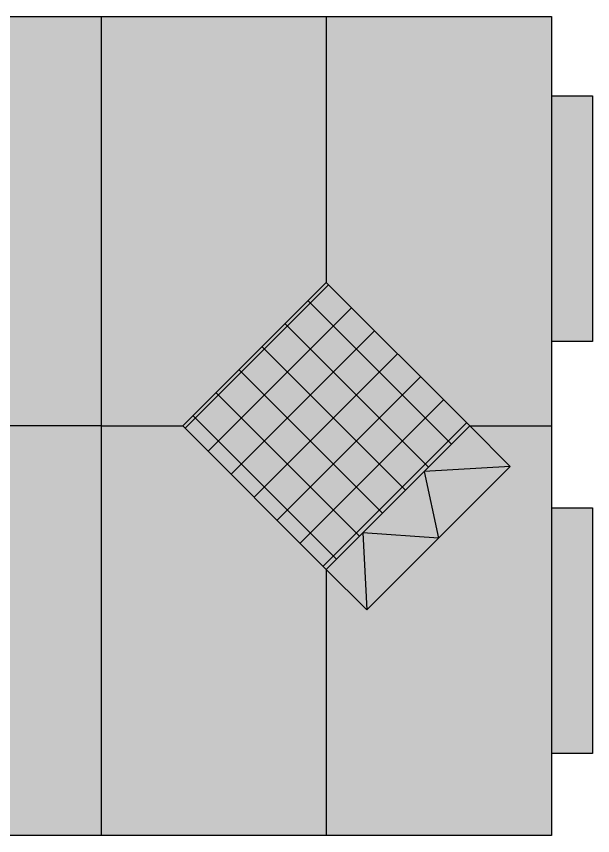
# Model space of a CAD drawing. Header units: metres. Extents: x -11 to 85, y -301 to 135.
# Drawn here: x 45.967 to 46.629, y 94.675 to 95.616 of the extents above; entities that cross this region are included whole.
import ezdxf

# ---------------------------------------------------------------- set-up
doc = ezdxf.new("R2010")
doc.units = ezdxf.units.M
doc.header["$LTSCALE"] = 0.036
for name, color, linetype in [('aera epist text', 10, 'Continuous'), ('fan klimatistikes', 160, 'Continuous'), ('fan klimatistiki exartimata', 170, 'Continuous')]:
    doc.layers.add(name, color=color, linetype=linetype)
doc.layers.add('fan klimatistikes_hatch', color=121, linetype='Continuous', lineweight=0)

# ---------------------------------------------------------------- blocks, each defined once
blk = doc.blocks.new('ΚΚΜ-1')
at = {"layer": 'fan klimatistikes_hatch'}
for color, points in [(141, [(-0.0061, -0.0021), (-0.0061, 0.5979), (-0.8461, 0.5979), (-0.8461, 1.1979), (-3.1261, 1.1979), (-3.1261, -0.0021)]), (21, [(-3.1861, 0.7176), (-3.1261, 0.7176), (-3.1261, 1.0776), (-3.1861, 1.0776)]), (21, [(-3.1261, 0.4743), (-3.1861, 0.4743), (-3.1861, 0.1143), (-3.1261, 0.1143)])]:
    blk.add_hatch(color=color, dxfattribs=at).paths.add_polyline_path(points)
at = {"layer": 'fan klimatistiki exartimata', "ltscale": 0.6}
h = blk.add_hatch(dxfattribs=at)
h.set_pattern_fill('ANSI37', color=256, scale=0.015, style=0)
h.set_pattern_definition([(225, (214664.68825, 951753.29188), (0.033675960454, -0.033675960454), []), (315, (214664.68825, 951753.29188), (0.033675960454, 0.033675960454), [])])
h.paths.add_polyline_path([(-2.7961, 0.3879), (-3.0061, 0.5979), (-2.7961, 0.8079), (-2.5861, 0.5979)])
at = {"layer": 'fan klimatistikes', "ltscale": 0.6}
for p, q in [((-3.1261, -0.0021), (-3.1261, 1.1979)), ((-3.1261, 1.1979), (-0.8461, 1.1979)), ((-0.0061, -0.0021), (-3.1261, -0.0021))]:
    blk.add_line(p, q, dxfattribs=at)
for points in [[(-3.1261, 0.7176), (-3.1861, 0.7176), (-3.1861, 1.0776), (-3.1261, 1.0776)], [(-3.1261, 0.1143), (-3.1861, 0.1143), (-3.1861, 0.4743), (-3.1261, 0.4743)]]:
    blk.add_lwpolyline(points, dxfattribs=at)
at = {"layer": 'fan klimatistiki exartimata', "ltscale": 0.6}
for p, q in [((-2.7961, 0.8079), (-2.7961, 1.1979)), ((-2.4661, -0.0021), (-2.4661, 1.1979)), ((-3.0655, 0.6573), (-2.8555, 0.8673)), ((-2.7961, 0.8079), (-2.8555, 0.8673)), ((-2.8498, 0.7542), (-2.8555, 0.8673)), ((-3.0061, 0.5979), (-2.7961, 0.8079)), ((-2.7961, 0.8079), (-2.5861, 0.5979)), ((-2.9395, 0.6645), (-2.9605, 0.7623)), ((-2.9605, 0.7623), (-2.8498, 0.7542)), ((-3.0655, 0.6573), (-2.9395, 0.6645)), ((-3.0061, 0.5979), (-3.0655, 0.6573)), ((-3.0061, 0.5979), (-3.1261, 0.5979)), ((-2.7961, 0.3879), (-3.0061, 0.5979)), ((-2.5861, 0.5979), (-2.7961, 0.3879)), ((-2.4661, 0.5979), (-2.5861, 0.5979)), ((-2.4661, 0.5979), (-0.8461, 0.5979)), ((-2.7961, -0.0021), (-2.7961, 0.3879))]:
    blk.add_line(p, q, dxfattribs=at)

msp = doc.modelspace()

# ---------------------------------------------------------------- block references
at = {"layer": 'aera epist text', "xscale": 0.784000000002834, "yscale": 0.7839999999885947, "zscale": 0.7839999999999999, "rotation": 180}
msp.add_blockref('ΚΚΜ-1', (44.13065, 95.61439), dxfattribs=at)

doc.saveas('drawing.dxf')
